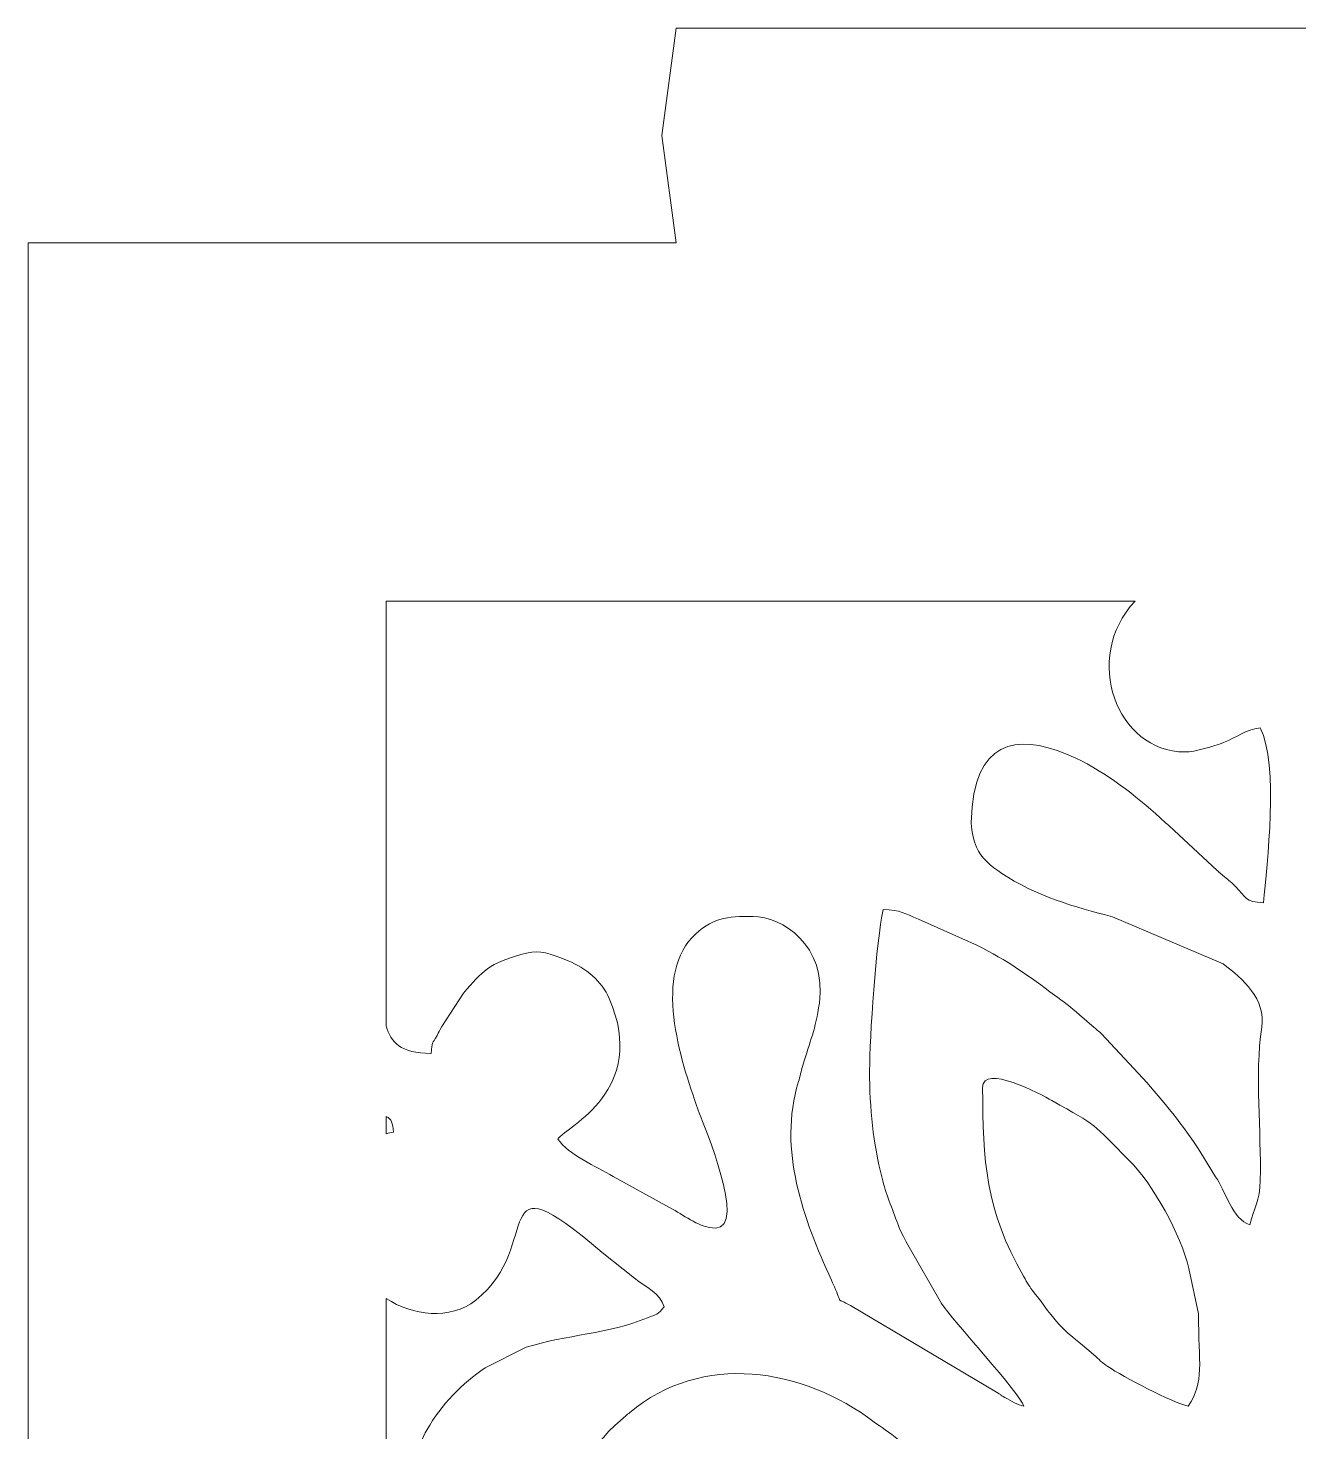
# Model space of a CAD drawing. Header units: centimetres. Extents: x -74 to 37, y -17 to 14.
# Drawn here: x -6.251 to -4.477, y 11.792 to 13.751 of the extents above; entities that cross this region are included whole.
import ezdxf

# ---------------------------------------------------------------- set-up
doc = ezdxf.new("R2010")
doc.units = ezdxf.units.CM
doc.header["$MEASUREMENT"] = 0
doc.layers.add('layer 1', color=7, linetype='Continuous')

msp = doc.modelspace()

# ---------------------------------------------------------------- linework, layer by layer
at = {"layer": 'layer 1', "color": 250, "lineweight": 9}
for points, knots in [([(-6.25089, 13.45147), (-6.25089, 13.45147), (-5.79864, 13.45147), (-5.79864, 13.45147), (-5.79864, 13.45147), (-5.79864, 13.45147), (-5.3464, 13.45147), (-5.3464, 13.45147), (-5.3464, 13.45147), (-5.3464, 13.45147), (-5.3664, 13.60147), (-5.3664, 13.60147), (-5.3664, 13.60147), (-5.3664, 13.60147), (-5.3464, 13.75147), (-5.3464, 13.75147), (-5.3464, 13.75147), (-5.3464, 13.75147), (-4.8464, 13.75147), (-4.8464, 13.75147), (-4.8464, 13.75147), (-4.8464, 13.75147), (-4.3464, 13.75147), (-4.3464, 13.75147), (-4.3464, 13.75147), (-4.3464, 13.75147), (-4.3264, 13.60147), (-4.3264, 13.60147), (-4.3264, 13.60147), (-4.3264, 13.60147), (-4.3464, 13.45147), (-4.3464, 13.45147), (-4.3464, 13.45147), (-4.3464, 13.45147), (-3.6817, 13.45147), (-3.6817, 13.45147), (-3.6817, 13.45147), (-3.6817, 13.45147), (-3.017, 13.45147), (-3.017, 13.45147), (-3.017, 13.45147), (-3.017, 13.45147), (-3.037, 13.60147), (-3.037, 13.60147), (-3.037, 13.60147), (-3.037, 13.60147), (-3.017, 13.75147), (-3.017, 13.75147), (-3.017, 13.75147), (-3.017, 13.75147), (-2.517, 13.75147), (-2.517, 13.75147), (-2.517, 13.75147), (-2.517, 13.75147), (-2.017, 13.75147), (-2.017, 13.75147), (-2.017, 13.75147), (-2.017, 13.75147), (-1.997, 13.60147), (-1.997, 13.60147), (-1.997, 13.60147), (-1.997, 13.60147), (-2.017, 13.45147), (-2.017, 13.45147), (-2.017, 13.45147), (-2.017, 13.45147), (-1.1125, 13.45147), (-1.1125, 13.45147), (-1.1125, 13.45147), (-1.1125, 13.45147), (-1.1125, 3.45147), (-1.1125, 3.45147), (-1.1125, 3.45147), (-1.1125, 3.45147), (-1.56475, 3.45147), (-1.56475, 3.45147), (-1.56475, 3.45147), (-1.56475, 3.45147), (-2.017, 3.45147), (-2.017, 3.45147), (-2.017, 3.45147), (-2.017, 3.45147), (-1.997, 3.30147), (-1.997, 3.30147), (-1.997, 3.30147), (-1.997, 3.30147), (-2.017, 3.15147), (-2.017, 3.15147), (-2.017, 3.15147), (-2.017, 3.15147), (-2.517, 3.15147), (-2.517, 3.15147), (-2.517, 3.15147), (-2.517, 3.15147), (-3.017, 3.15147), (-3.017, 3.15147), (-3.017, 3.15147), (-3.017, 3.15147), (-3.037, 3.30147), (-3.037, 3.30147), (-3.037, 3.30147), (-3.037, 3.30147), (-3.017, 3.45147), (-3.017, 3.45147), (-3.017, 3.45147), (-3.017, 3.45147), (-3.6817, 3.45147), (-3.6817, 3.45147), (-3.6817, 3.45147), (-3.6817, 3.45147), (-4.3464, 3.45147), (-4.3464, 3.45147), (-4.3464, 3.45147), (-4.3464, 3.45147), (-4.3264, 3.30147), (-4.3264, 3.30147), (-4.3264, 3.30147), (-4.3264, 3.30147), (-4.3464, 3.15147), (-4.3464, 3.15147), (-4.3464, 3.15147), (-4.3464, 3.15147), (-4.8464, 3.15147), (-4.8464, 3.15147), (-4.8464, 3.15147), (-4.8464, 3.15147), (-5.3464, 3.15147), (-5.3464, 3.15147), (-5.3464, 3.15147), (-5.3464, 3.15147), (-5.3664, 3.30147), (-5.3664, 3.30147), (-5.3664, 3.30147), (-5.3664, 3.30147), (-5.3464, 3.45147), (-5.3464, 3.45147), (-5.3464, 3.45147), (-5.3464, 3.45147), (-6.25089, 3.45147), (-6.25089, 3.45147), (-6.25089, 3.45147), (-6.25089, 3.45147), (-6.25089, 13.45147), (-6.25089, 13.45147)], [0, 0, 0, 0, 0.027027, 0.027027, 0.027027, 0.027027, 0.0540541, 0.0540541, 0.0540541, 0.0540541, 0.0810811, 0.0810811, 0.0810811, 0.0810811, 0.1081081, 0.1081081, 0.1081081, 0.1081081, 0.1351351, 0.1351351, 0.1351351, 0.1351351, 0.1621622, 0.1621622, 0.1621622, 0.1621622, 0.1891892, 0.1891892, 0.1891892, 0.1891892, 0.2162162, 0.2162162, 0.2162162, 0.2162162, 0.2432432, 0.2432432, 0.2432432, 0.2432432, 0.2702703, 0.2702703, 0.2702703, 0.2702703, 0.2972973, 0.2972973, 0.2972973, 0.2972973, 0.3243243, 0.3243243, 0.3243243, 0.3243243, 0.3513514, 0.3513514, 0.3513514, 0.3513514, 0.3783784, 0.3783784, 0.3783784, 0.3783784, 0.4054054, 0.4054054, 0.4054054, 0.4054054, 0.4324324, 0.4324324, 0.4324324, 0.4324324, 0.4594595, 0.4594595, 0.4594595, 0.4594595, 0.4864865, 0.4864865, 0.4864865, 0.4864865, 0.5135135, 0.5135135, 0.5135135, 0.5135135, 0.5405405, 0.5405405, 0.5405405, 0.5405405, 0.5675676, 0.5675676, 0.5675676, 0.5675676, 0.5945946, 0.5945946, 0.5945946, 0.5945946, 0.6216216, 0.6216216, 0.6216216, 0.6216216, 0.6486486, 0.6486486, 0.6486486, 0.6486486, 0.6756757, 0.6756757, 0.6756757, 0.6756757, 0.7027027, 0.7027027, 0.7027027, 0.7027027, 0.7297297, 0.7297297, 0.7297297, 0.7297297, 0.7567568, 0.7567568, 0.7567568, 0.7567568, 0.7837838, 0.7837838, 0.7837838, 0.7837838, 0.8108108, 0.8108108, 0.8108108, 0.8108108, 0.8378378, 0.8378378, 0.8378378, 0.8378378, 0.8648649, 0.8648649, 0.8648649, 0.8648649, 0.8918919, 0.8918919, 0.8918919, 0.8918919, 0.9189189, 0.9189189, 0.9189189, 0.9189189, 0.9459459, 0.9459459, 0.9459459, 0.9459459, 1, 1, 1, 1]), ([(-4.70589, 12.95147), (-4.78045, 12.87209), (-4.73114, 12.74101), (-4.63645, 12.74101), (-4.63645, 12.74101), (-4.62168, 12.74101), (-4.5953, 12.74917), (-4.58251, 12.75402), (-4.58251, 12.75402), (-4.56313, 12.76138), (-4.55201, 12.77276), (-4.53124, 12.77448), (-4.53124, 12.77448), (-4.50444, 12.7238), (-4.52206, 12.58379), (-4.52647, 12.53063), (-4.52647, 12.53063), (-4.5524, 12.5312), (-4.55071, 12.53797), (-4.56587, 12.55338), (-4.56587, 12.55338), (-4.57357, 12.56121), (-4.57631, 12.56284), (-4.58372, 12.56902), (-4.58372, 12.56902), (-4.58856, 12.57307), (-4.58521, 12.57008), (-4.59139, 12.57569), (-4.59139, 12.57569), (-4.59139, 12.57569), (-4.65819, 12.63799), (-4.65819, 12.63799), (-4.65819, 12.63799), (-4.65895, 12.63862), (-4.66003, 12.63953), (-4.66079, 12.64016), (-4.66079, 12.64016), (-4.66537, 12.64406), (-4.66622, 12.64481), (-4.67095, 12.64913), (-4.67095, 12.64913), (-4.70492, 12.6801), (-4.74629, 12.71234), (-4.78857, 12.73233), (-4.78857, 12.73233), (-4.8588, 12.76558), (-4.92357, 12.76469), (-4.93317, 12.66438), (-4.93317, 12.66438), (-4.93518, 12.64326), (-4.93552, 12.6287), (-4.92714, 12.60819), (-4.92714, 12.60819), (-4.92105, 12.59333), (-4.90693, 12.58171), (-4.89194, 12.57158), (-4.89194, 12.57158), (-4.847, 12.5412), (-4.78932, 12.52379), (-4.7373, 12.51105), (-4.7373, 12.51105), (-4.7373, 12.51105), (-4.58305, 12.44536), (-4.58305, 12.44536), (-4.58305, 12.44536), (-4.5546, 12.42401), (-4.5232, 12.39615), (-4.529, 12.3567), (-4.529, 12.3567), (-4.53914, 12.28798), (-4.52946, 12.2131), (-4.53102, 12.14311), (-4.53102, 12.14311), (-4.5317, 12.11353), (-4.54001, 12.10516), (-4.54559, 12.08117), (-4.54559, 12.08117), (-4.56999, 12.08769), (-4.58014, 12.12946), (-4.59344, 12.14809), (-4.59344, 12.14809), (-4.59344, 12.14809), (-4.61535, 12.18355), (-4.61535, 12.18355), (-4.61535, 12.18355), (-4.63843, 12.22008), (-4.66653, 12.25318), (-4.6949, 12.28571), (-4.6949, 12.28571), (-4.6949, 12.28571), (-4.75257, 12.34756), (-4.75257, 12.34756), (-4.75257, 12.34756), (-4.75672, 12.35126), (-4.75693, 12.3513), (-4.76031, 12.35415), (-4.76031, 12.35415), (-4.76106, 12.35481), (-4.76216, 12.3557), (-4.76292, 12.35635), (-4.76292, 12.35635), (-4.76292, 12.35635), (-4.78338, 12.37413), (-4.78338, 12.37413), (-4.78338, 12.37413), (-4.79532, 12.38504), (-4.80605, 12.39247), (-4.81812, 12.40153), (-4.81812, 12.40153), (-4.85292, 12.42768), (-4.88521, 12.4507), (-4.92575, 12.47083), (-4.92575, 12.47083), (-4.92575, 12.47083), (-5.00829, 12.50783), (-5.00829, 12.50783), (-5.00829, 12.50783), (-5.02757, 12.51544), (-5.03308, 12.52053), (-5.05722, 12.52106), (-5.05722, 12.52106), (-5.06726, 12.47788), (-5.07634, 12.34053), (-5.07634, 12.29633), (-5.07634, 12.29633), (-5.07634, 12.24256), (-5.07124, 12.19546), (-5.05903, 12.14628), (-5.05903, 12.14628), (-5.05362, 12.12446), (-5.04468, 12.10387), (-5.03706, 12.08221), (-5.03706, 12.08221), (-5.03308, 12.07089), (-5.0288, 12.06523), (-5.02316, 12.05306), (-5.02316, 12.05306), (-5.02316, 12.05306), (-4.97599, 11.97113), (-4.97599, 11.97113), (-4.97599, 11.97113), (-4.96165, 11.94923), (-4.86563, 11.84444), (-4.86117, 11.82775), (-4.86117, 11.82775), (-4.86945, 11.82998), (-4.87862, 11.83465), (-4.88737, 11.8398), (-4.88737, 11.8398), (-4.89549, 11.84459), (-4.89268, 11.84344), (-4.89903, 11.84728), (-4.89903, 11.84728), (-4.89903, 11.84728), (-5.10297, 11.96847), (-5.10297, 11.96847), (-5.10297, 11.96847), (-5.12414, 11.97991), (-5.11405, 11.96918), (-5.12393, 11.99055), (-5.12393, 11.99055), (-5.12646, 11.99606), (-5.12725, 11.99835), (-5.12973, 12.00384), (-5.12973, 12.00384), (-5.16861, 12.08965), (-5.20467, 12.18499), (-5.17564, 12.28086), (-5.17564, 12.28086), (-5.17356, 12.28767), (-5.17189, 12.29543), (-5.16955, 12.30347), (-5.16955, 12.30347), (-5.15959, 12.33761), (-5.1516, 12.3534), (-5.14647, 12.39053), (-5.14647, 12.39053), (-5.1354, 12.47108), (-5.19926, 12.51151), (-5.2389, 12.51151), (-5.2389, 12.51151), (-5.27533, 12.51151), (-5.29747, 12.50986), (-5.32406, 12.4819), (-5.32406, 12.4819), (-5.379, 12.42407), (-5.33758, 12.30211), (-5.31363, 12.23595), (-5.31363, 12.23595), (-5.30857, 12.22196), (-5.24651, 12.07639), (-5.29149, 12.07639), (-5.29149, 12.07639), (-5.31331, 12.07639), (-5.33302, 12.09296), (-5.35123, 12.10271), (-5.35123, 12.10271), (-5.35123, 12.10271), (-5.4344, 12.14865), (-5.4344, 12.14865), (-5.4344, 12.14865), (-5.45773, 12.16237), (-5.49682, 12.17886), (-5.51146, 12.20071), (-5.51146, 12.20071), (-5.49796, 12.21912), (-5.3849, 12.26831), (-5.43961, 12.39685), (-5.43961, 12.39685), (-5.44986, 12.42093), (-5.47308, 12.43984), (-5.49689, 12.44956), (-5.49689, 12.44956), (-5.49689, 12.44956), (-5.50719, 12.45363), (-5.50719, 12.45363), (-5.50719, 12.45363), (-5.52977, 12.46229), (-5.54033, 12.46451), (-5.56305, 12.45825), (-5.56305, 12.45825), (-5.60606, 12.44641), (-5.61703, 12.43517), (-5.64327, 12.40423), (-5.64327, 12.40423), (-5.64327, 12.40423), (-5.67324, 12.35772), (-5.67324, 12.35772), (-5.67324, 12.35772), (-5.67683, 12.35112), (-5.67776, 12.34982), (-5.68008, 12.34544), (-5.68008, 12.34544), (-5.687, 12.3323), (-5.68695, 12.33735), (-5.68837, 12.32024), (-5.68837, 12.32024), (-5.73159, 12.32024), (-5.74433, 12.33602), (-5.75088, 12.35833), (-5.75088, 12.35833), (-5.75088, 12.35833), (-5.75088, 12.95147), (-5.75088, 12.95147), (-5.75088, 12.95147), (-5.75088, 12.95147), (-4.70589, 12.95147), (-4.70589, 12.95147)], [0, 0, 0, 0, 0.015873, 0.015873, 0.015873, 0.015873, 0.031746, 0.031746, 0.031746, 0.031746, 0.047619, 0.047619, 0.047619, 0.047619, 0.0634921, 0.0634921, 0.0634921, 0.0634921, 0.0793651, 0.0793651, 0.0793651, 0.0793651, 0.0952381, 0.0952381, 0.0952381, 0.0952381, 0.1111111, 0.1111111, 0.1111111, 0.1111111, 0.1269841, 0.1269841, 0.1269841, 0.1269841, 0.1428571, 0.1428571, 0.1428571, 0.1428571, 0.1587302, 0.1587302, 0.1587302, 0.1587302, 0.1746032, 0.1746032, 0.1746032, 0.1746032, 0.1904762, 0.1904762, 0.1904762, 0.1904762, 0.2063492, 0.2063492, 0.2063492, 0.2063492, 0.2222222, 0.2222222, 0.2222222, 0.2222222, 0.2380952, 0.2380952, 0.2380952, 0.2380952, 0.2539683, 0.2539683, 0.2539683, 0.2539683, 0.2698413, 0.2698413, 0.2698413, 0.2698413, 0.2857143, 0.2857143, 0.2857143, 0.2857143, 0.3015873, 0.3015873, 0.3015873, 0.3015873, 0.3174603, 0.3174603, 0.3174603, 0.3174603, 0.3333333, 0.3333333, 0.3333333, 0.3333333, 0.3492063, 0.3492063, 0.3492063, 0.3492063, 0.3650794, 0.3650794, 0.3650794, 0.3650794, 0.3809524, 0.3809524, 0.3809524, 0.3809524, 0.3968254, 0.3968254, 0.3968254, 0.3968254, 0.4126984, 0.4126984, 0.4126984, 0.4126984, 0.4285714, 0.4285714, 0.4285714, 0.4285714, 0.4444444, 0.4444444, 0.4444444, 0.4444444, 0.4603175, 0.4603175, 0.4603175, 0.4603175, 0.4761905, 0.4761905, 0.4761905, 0.4761905, 0.4920635, 0.4920635, 0.4920635, 0.4920635, 0.5079365, 0.5079365, 0.5079365, 0.5079365, 0.5238095, 0.5238095, 0.5238095, 0.5238095, 0.5396825, 0.5396825, 0.5396825, 0.5396825, 0.5555556, 0.5555556, 0.5555556, 0.5555556, 0.5714286, 0.5714286, 0.5714286, 0.5714286, 0.5873016, 0.5873016, 0.5873016, 0.5873016, 0.6031746, 0.6031746, 0.6031746, 0.6031746, 0.6190476, 0.6190476, 0.6190476, 0.6190476, 0.6349206, 0.6349206, 0.6349206, 0.6349206, 0.6507937, 0.6507937, 0.6507937, 0.6507937, 0.6666667, 0.6666667, 0.6666667, 0.6666667, 0.6825397, 0.6825397, 0.6825397, 0.6825397, 0.6984127, 0.6984127, 0.6984127, 0.6984127, 0.7142857, 0.7142857, 0.7142857, 0.7142857, 0.7301587, 0.7301587, 0.7301587, 0.7301587, 0.7460317, 0.7460317, 0.7460317, 0.7460317, 0.7619048, 0.7619048, 0.7619048, 0.7619048, 0.7777778, 0.7777778, 0.7777778, 0.7777778, 0.7936508, 0.7936508, 0.7936508, 0.7936508, 0.8095238, 0.8095238, 0.8095238, 0.8095238, 0.8253968, 0.8253968, 0.8253968, 0.8253968, 0.8412698, 0.8412698, 0.8412698, 0.8412698, 0.8571429, 0.8571429, 0.8571429, 0.8571429, 0.8730159, 0.8730159, 0.8730159, 0.8730159, 0.8888889, 0.8888889, 0.8888889, 0.8888889, 0.9047619, 0.9047619, 0.9047619, 0.9047619, 0.9206349, 0.9206349, 0.9206349, 0.9206349, 0.9365079, 0.9365079, 0.9365079, 0.9365079, 0.952381, 0.952381, 0.952381, 0.952381, 0.968254, 0.968254, 0.968254, 0.968254, 1, 1, 1, 1]), ([(-4.63055, 12.02013), (-4.63055, 12.02013), (-4.61733, 11.95685), (-4.61733, 11.95685), (-4.61733, 11.95685), (-4.61733, 11.88727), (-4.60841, 11.86247), (-4.63166, 11.82775), (-4.63166, 11.82775), (-4.65349, 11.83285), (-4.72335, 11.8692), (-4.74372, 11.88306), (-4.74372, 11.88306), (-4.75663, 11.89186), (-4.75612, 11.89359), (-4.76703, 11.90277), (-4.76703, 11.90277), (-4.8026, 11.93278), (-4.80815, 11.93356), (-4.83798, 11.97526), (-4.83798, 11.97526), (-4.83856, 11.97609), (-4.83939, 11.97721), (-4.84, 11.97803), (-4.84, 11.97803), (-4.84, 11.97803), (-4.84642, 11.98595), (-4.84642, 11.98595), (-4.84642, 11.98595), (-4.85392, 11.99559), (-4.85534, 11.99828), (-4.8615, 12.00913), (-4.8615, 12.00913), (-4.91446, 12.10248), (-4.91855, 12.16981), (-4.91855, 12.27243), (-4.91855, 12.27243), (-4.91855, 12.30672), (-4.83742, 12.26302), (-4.82185, 12.25437), (-4.82185, 12.25437), (-4.75747, 12.21864), (-4.76681, 12.22394), (-4.71404, 12.17093), (-4.71404, 12.17093), (-4.67975, 12.13647), (-4.64252, 12.06781), (-4.63055, 12.02013)], [0, 0, 0, 0, 0.0769231, 0.0769231, 0.0769231, 0.0769231, 0.1538462, 0.1538462, 0.1538462, 0.1538462, 0.2307692, 0.2307692, 0.2307692, 0.2307692, 0.3076923, 0.3076923, 0.3076923, 0.3076923, 0.3846154, 0.3846154, 0.3846154, 0.3846154, 0.4615385, 0.4615385, 0.4615385, 0.4615385, 0.5384615, 0.5384615, 0.5384615, 0.5384615, 0.6153846, 0.6153846, 0.6153846, 0.6153846, 0.6923077, 0.6923077, 0.6923077, 0.6923077, 0.7692308, 0.7692308, 0.7692308, 0.7692308, 0.8461538, 0.8461538, 0.8461538, 0.8461538, 1, 1, 1, 1]), ([(-5.75088, 12.23235), (-5.74331, 12.22804), (-5.74208, 12.22374), (-5.74097, 12.21027), (-5.74097, 12.21027), (-5.74434, 12.20999), (-5.74765, 12.20927), (-5.75088, 12.2082), (-5.75088, 12.2082), (-5.75088, 12.2082), (-5.75088, 12.23235), (-5.75088, 12.23235)], [0, 0, 0, 0, 0.25, 0.25, 0.25, 0.25, 0.5, 0.5, 0.5, 0.5, 1, 1, 1, 1]), ([(-5.75088, 11.97793), (-5.71416, 11.95463), (-5.66235, 11.94716), (-5.62603, 11.97581), (-5.62603, 11.97581), (-5.52878, 12.05246), (-5.61342, 12.18118), (-5.44965, 12.04256), (-5.44965, 12.04256), (-5.44965, 12.04256), (-5.40443, 12.00648), (-5.40443, 12.00648), (-5.40443, 12.00648), (-5.38892, 11.99356), (-5.36844, 11.98599), (-5.36323, 11.96641), (-5.36323, 11.96641), (-5.37166, 11.95491), (-5.37407, 11.95629), (-5.38622, 11.95117), (-5.38622, 11.95117), (-5.43981, 11.92861), (-5.5005, 11.92754), (-5.55555, 11.9101), (-5.55555, 11.9101), (-5.55555, 11.9101), (-5.61291, 11.8814), (-5.61291, 11.8814), (-5.61291, 11.8814), (-5.64436, 11.86028), (-5.67501, 11.82913), (-5.69401, 11.79515), (-5.69401, 11.79515), (-5.70782, 11.77043), (-5.71622, 11.73596), (-5.70383, 11.70732), (-5.70383, 11.70732), (-5.70338, 11.70626), (-5.70278, 11.70502), (-5.70228, 11.70398), (-5.70228, 11.70398), (-5.70182, 11.70295), (-5.70122, 11.70172), (-5.7007, 11.70072), (-5.7007, 11.70072), (-5.67719, 11.65472), (-5.59979, 11.63047), (-5.55622, 11.66215), (-5.55622, 11.66215), (-5.50567, 11.69888), (-5.47592, 11.75741), (-5.43216, 11.80106), (-5.43216, 11.80106), (-5.43216, 11.80106), (-5.41671, 11.8143), (-5.41671, 11.8143), (-5.41671, 11.8143), (-5.41563, 11.81518), (-5.41255, 11.81775), (-5.41149, 11.81863), (-5.41149, 11.81863), (-5.30994, 11.9038), (-5.17054, 11.88153), (-5.06976, 11.80566), (-5.06976, 11.80566), (-5.05488, 11.79446), (-5.01287, 11.76847), (-5.01589, 11.75111), (-5.01589, 11.75111), (-5.01832, 11.73731), (-5.02378, 11.74187), (-5.04246, 11.74142), (-5.04246, 11.74142), (-5.06202, 11.74093), (-5.06342, 11.74132), (-5.07739, 11.73797), (-5.07739, 11.73797), (-5.07739, 11.73797), (-5.21026, 11.71783), (-5.21026, 11.71783), (-5.21026, 11.71783), (-5.29012, 11.71409), (-5.42394, 11.67375), (-5.49684, 11.63144), (-5.49684, 11.63144), (-5.54291, 11.60473), (-5.59662, 11.57548), (-5.62621, 11.53129), (-5.62621, 11.53129), (-5.58018, 11.50696), (-5.53731, 11.4758), (-5.48932, 11.45304), (-5.48932, 11.45304), (-5.48832, 11.45256), (-5.48708, 11.45196), (-5.48608, 11.45148), (-5.48608, 11.45148), (-5.48608, 11.45148), (-5.37216, 11.40284), (-5.37216, 11.40284), (-5.37216, 11.40284), (-5.37104, 11.40243), (-5.36984, 11.40189), (-5.36872, 11.40149), (-5.36872, 11.40149), (-5.36872, 11.40149), (-5.22253, 11.3612), (-5.22253, 11.3612), (-5.22253, 11.3612), (-5.20114, 11.3568), (-5.19323, 11.35957), (-5.17257, 11.35378), (-5.17257, 11.35378), (-5.15138, 11.34785), (-5.14517, 11.35083), (-5.11937, 11.34961), (-5.11937, 11.34961), (-5.11937, 11.34961), (-4.94224, 11.33586), (-4.94224, 11.33586), (-4.94224, 11.33586), (-4.91962, 11.33101), (-4.93534, 11.34208), (-4.92333, 11.32571), (-4.92333, 11.32571), (-4.95548, 11.31822), (-5.01719, 11.2602), (-5.05258, 11.23981), (-5.05258, 11.23981), (-5.09969, 11.21263), (-5.15964, 11.18705), (-5.22935, 11.18705), (-5.22935, 11.18705), (-5.31517, 11.18705), (-5.36449, 11.24136), (-5.42275, 11.29009), (-5.42275, 11.29009), (-5.42275, 11.29009), (-5.4957, 11.351), (-5.4957, 11.351), (-5.4957, 11.351), (-5.64383, 11.46264), (-5.69792, 11.33038), (-5.69792, 11.31614), (-5.69792, 11.31614), (-5.69792, 11.2645), (-5.70021, 11.24119), (-5.66057, 11.20527), (-5.66057, 11.20527), (-5.66057, 11.20527), (-5.64237, 11.19001), (-5.64237, 11.19001), (-5.64237, 11.19001), (-5.6167, 11.17064), (-5.56751, 11.1563), (-5.55246, 11.15082), (-5.55246, 11.15082), (-5.55246, 11.15082), (-5.41407, 11.11706), (-5.41407, 11.11706), (-5.41407, 11.11706), (-5.39228, 11.11152), (-5.35135, 11.10304), (-5.33931, 11.08663), (-5.33931, 11.08663), (-5.34557, 11.06323), (-5.40885, 11.03384), (-5.43219, 11.01692), (-5.43219, 11.01692), (-5.43299, 11.01634), (-5.43408, 11.01545), (-5.43489, 11.01485), (-5.43489, 11.01485), (-5.46771, 10.99108), (-5.50468, 10.97096), (-5.5417, 10.95429), (-5.5417, 10.95429), (-5.63714, 10.91139), (-5.54452, 10.99093), (-5.60902, 11.06079), (-5.60902, 11.06079), (-5.61532, 11.06762), (-5.61128, 11.06399), (-5.61871, 11.07021), (-5.61871, 11.07021), (-5.65432, 11.09997), (-5.70632, 11.10612), (-5.75088, 11.0939), (-5.75088, 11.0939), (-5.75088, 11.0939), (-5.75088, 11.97793), (-5.75088, 11.97793)], [0, 0, 0, 0, 0.0204082, 0.0204082, 0.0204082, 0.0204082, 0.0408163, 0.0408163, 0.0408163, 0.0408163, 0.0612245, 0.0612245, 0.0612245, 0.0612245, 0.0816327, 0.0816327, 0.0816327, 0.0816327, 0.1020408, 0.1020408, 0.1020408, 0.1020408, 0.122449, 0.122449, 0.122449, 0.122449, 0.1428571, 0.1428571, 0.1428571, 0.1428571, 0.1632653, 0.1632653, 0.1632653, 0.1632653, 0.1836735, 0.1836735, 0.1836735, 0.1836735, 0.2040816, 0.2040816, 0.2040816, 0.2040816, 0.2244898, 0.2244898, 0.2244898, 0.2244898, 0.244898, 0.244898, 0.244898, 0.244898, 0.2653061, 0.2653061, 0.2653061, 0.2653061, 0.2857143, 0.2857143, 0.2857143, 0.2857143, 0.3061224, 0.3061224, 0.3061224, 0.3061224, 0.3265306, 0.3265306, 0.3265306, 0.3265306, 0.3469388, 0.3469388, 0.3469388, 0.3469388, 0.3673469, 0.3673469, 0.3673469, 0.3673469, 0.3877551, 0.3877551, 0.3877551, 0.3877551, 0.4081633, 0.4081633, 0.4081633, 0.4081633, 0.4285714, 0.4285714, 0.4285714, 0.4285714, 0.4489796, 0.4489796, 0.4489796, 0.4489796, 0.4693878, 0.4693878, 0.4693878, 0.4693878, 0.4897959, 0.4897959, 0.4897959, 0.4897959, 0.5102041, 0.5102041, 0.5102041, 0.5102041, 0.5306122, 0.5306122, 0.5306122, 0.5306122, 0.5510204, 0.5510204, 0.5510204, 0.5510204, 0.5714286, 0.5714286, 0.5714286, 0.5714286, 0.5918367, 0.5918367, 0.5918367, 0.5918367, 0.6122449, 0.6122449, 0.6122449, 0.6122449, 0.6326531, 0.6326531, 0.6326531, 0.6326531, 0.6530612, 0.6530612, 0.6530612, 0.6530612, 0.6734694, 0.6734694, 0.6734694, 0.6734694, 0.6938776, 0.6938776, 0.6938776, 0.6938776, 0.7142857, 0.7142857, 0.7142857, 0.7142857, 0.7346939, 0.7346939, 0.7346939, 0.7346939, 0.755102, 0.755102, 0.755102, 0.755102, 0.7755102, 0.7755102, 0.7755102, 0.7755102, 0.7959184, 0.7959184, 0.7959184, 0.7959184, 0.8163265, 0.8163265, 0.8163265, 0.8163265, 0.8367347, 0.8367347, 0.8367347, 0.8367347, 0.8571429, 0.8571429, 0.8571429, 0.8571429, 0.877551, 0.877551, 0.877551, 0.877551, 0.8979592, 0.8979592, 0.8979592, 0.8979592, 0.9183673, 0.9183673, 0.9183673, 0.9183673, 0.9387755, 0.9387755, 0.9387755, 0.9387755, 0.9591837, 0.9591837, 0.9591837, 0.9591837, 1, 1, 1, 1])]:
    msp.add_open_spline(points, degree=3, knots=knots, dxfattribs=at)

doc.saveas('drawing.dxf')
